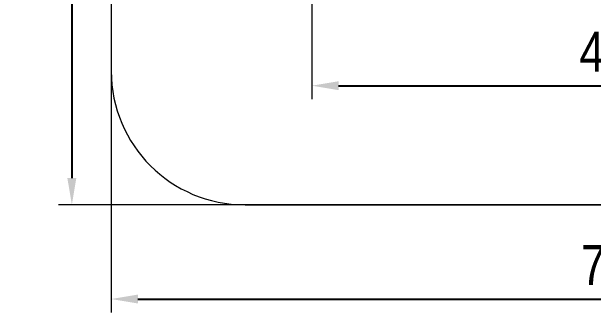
# Model space of a CAD drawing. Header units: millimetres. Extents: x -4298 to 4316, y -3015 to 2346.
# Drawn here: x -4298 to 50, y -3015 to -763 of the extents above; entities that cross this region are included whole.
import ezdxf

# ---------------------------------------------------------------- set-up
doc = ezdxf.new("R2010")
doc.units = ezdxf.units.MM
for name, color, linetype in [('DIKOM_ЗОНА', 80, 'Continuous'), ('DIKOM_РАЗМЕР_ЗОНА', 7, 'Continuous'), ('DIKOM_РАЗМЕР_ОБЪЕКТА', 7, 'Continuous')]:
    doc.layers.add(name, color=color, linetype=linetype)
doc.styles.add('style1', font='arial.ttf', dxfattribs={"width": 0.8})
doc.dimstyles.new('1-50', dxfattribs={"dimtxt": 300, "dimasz": 200, "dimexe": 100, "dimexo": 0, "dimgap": 100, "dimtad": 1, "dimtxsty": 'style1', "dimcen": 200, "dimclrd": 7, "dimclre": 7, "dimclrt": 7, "dimadec": 1, "dimazin": 2, "dimtfac": 1, "dimtmove": 0, "dimatfit": 2, "dimfxl": 0, "dimlwd": 25, "dimlwe": 18, "dimarcsym": 0})

# ---------------------------------------------------------------- blocks, each defined once
blk = doc.blocks.new('*D0')
at = {"layer": 'Defpoints', "color": 0, "transparency": 16777216}
for p in [(2316.1, 67.7), (-2053.5, -269.5), (2316.1, -1317.9)]:
    blk.add_point(p, dxfattribs=at)
at = {"layer": 'DIKOM_РАЗМЕР_ОБЪЕКТА', "color": 7, "lineweight": 18, "transparency": 16777216}
for p, q in [((2316.1, 67.7), (2316.1, -1417.9)), ((-2053.5, -269.5), (-2053.5, -1417.9))]:
    blk.add_line(p, q, dxfattribs=at)
at = {"layer": 'DIKOM_РАЗМЕР_ОБЪЕКТА', "color": 7, "lineweight": 25, "transparency": 16777216}
blk.add_line((-1853.5, -1317.9), (2116.1, -1317.9), dxfattribs=at)
at = {"layer": 'DIKOM_РАЗМЕР_ОБЪЕКТА', "color": 7, "transparency": 16777216}
for points in [[(-1853.5, -1284.5), (-1853.5, -1351.2), (-2053.5, -1317.9)], [(2116.1, -1284.5), (2116.1, -1351.2), (2316.1, -1317.9)]]:
    blk.add_solid(points, dxfattribs=at)
at = {"layer": 'DIKOM_РАЗМЕР_ОБЪЕКТА', "color": 7, "transparency": 16777216, "insert": (319.3, -1064.7), "char_height": 300, "attachment_point": 5, "style": 'style1'}
blk.add_mtext('4400', dxfattribs=at)
blk = doc.blocks.new('*D2')
at = {"layer": 'Defpoints', "color": 0, "transparency": 16777216}
for p in [(-3553.5, -622.2), (4316.1, -622.2), (4316.1, -2914.9)]:
    blk.add_point(p, dxfattribs=at)
at = {"layer": 'DIKOM_РАЗМЕР_ЗОНА', "color": 7, "lineweight": 18, "transparency": 16777216}
for p, q in [((-3553.5, -622.2), (-3553.5, -3014.9)), ((4316.1, -622.2), (4316.1, -3014.9))]:
    blk.add_line(p, q, dxfattribs=at)
at = {"layer": 'DIKOM_РАЗМЕР_ЗОНА', "color": 7, "lineweight": 25, "transparency": 16777216}
blk.add_line((-3353.5, -2914.9), (4116.1, -2914.9), dxfattribs=at)
at = {"layer": 'DIKOM_РАЗМЕР_ЗОНА', "color": 7, "transparency": 16777216}
for points in [[(-3353.5, -2881.5), (-3353.5, -2948.2), (-3553.5, -2914.9)], [(4116.1, -2881.5), (4116.1, -2948.2), (4316.1, -2914.9)]]:
    blk.add_solid(points, dxfattribs=at)
at = {"layer": 'DIKOM_РАЗМЕР_ЗОНА', "color": 7, "transparency": 16777216, "insert": (330.3, -2661.7), "char_height": 300, "attachment_point": 5, "style": 'style1'}
blk.add_mtext('7900', dxfattribs=at)
blk = doc.blocks.new('*D3')
at = {"layer": 'Defpoints', "color": 0, "transparency": 16777216}
for p in [(2783.8, 2345.8), (-3847.8, -2209.8), (2783.8, -2209.8)]:
    blk.add_point(p, dxfattribs=at)
at = {"layer": 'DIKOM_РАЗМЕР_ЗОНА', "color": 7, "lineweight": 18, "transparency": 16777216}
for p, q in [((2783.8, 2345.8), (-3947.8, 2345.8)), ((2783.8, -2209.8), (-3947.8, -2209.8))]:
    blk.add_line(p, q, dxfattribs=at)
at = {"layer": 'DIKOM_РАЗМЕР_ЗОНА', "color": 7, "lineweight": 25, "transparency": 16777216}
blk.add_line((-3847.8, 2145.8), (-3847.8, -2009.8), dxfattribs=at)
at = {"layer": 'DIKOM_РАЗМЕР_ЗОНА', "color": 7, "transparency": 16777216}
for points in [[(-3881.2, 2145.8), (-3814.5, 2145.8), (-3847.8, 2345.8)], [(-3881.2, -2009.8), (-3814.5, -2009.8), (-3847.8, -2209.8)]]:
    blk.add_solid(points, dxfattribs=at)
at = {"layer": 'DIKOM_РАЗМЕР_ЗОНА', "color": 7, "transparency": 16777216, "insert": (-4101, 68), "char_height": 300, "attachment_point": 5, "rotation": 90, "style": 'style1'}
blk.add_mtext('4550', dxfattribs=at)

msp = doc.modelspace()

# ---------------------------------------------------------------- linework, layer by layer
at = {"layer": 'DIKOM_ЗОНА', "color": 3, "lineweight": 15}
for p, q in [((-3553.481, 1345.824), (-3553.481, -1209.811)), ((-2553.481, -2209.811), (3316.081, -2209.811))]:
    msp.add_line(p, q, dxfattribs=at)
msp.add_arc((-2553.481, -1209.811), 1000, 180, 270, dxfattribs=at)

# ---------------------------------------------------------------- dimensions: what is measured, and where the dimension line sits
at = {"layer": 'DIKOM_РАЗМЕР_ЗОНА'}
dim = msp.add_linear_dim(base=(-3847.821, -2209.811), p1=(2783.752, 2345.824), p2=(2783.752, -2209.811), angle=90, text='4550', dimstyle='1-50', dxfattribs=at)
dim.commit()
dim.dimension.update_dxf_attribs({"geometry": '*D3', "text_midpoint": (-3847.821, 68.007), "dimtype": 160})
dim = msp.add_linear_dim(base=(4316.081, -2914.878), p1=(-3553.481, -622.199), p2=(4316.081, -622.199), text='7900', dimstyle='1-50', dxfattribs=at)
dim.commit()
dim.dimension.update_dxf_attribs({"geometry": '*D2', "text_midpoint": (330.252, -2914.878), "dimtype": 160})
at = {"layer": 'DIKOM_РАЗМЕР_ОБЪЕКТА'}
dim = msp.add_linear_dim(base=(2316.081, -1317.855), p1=(-2053.481, -269.493), p2=(2316.081, 67.738), text='4400', dimstyle='1-50', dxfattribs=at)
dim.commit()
dim.dimension.update_dxf_attribs({"geometry": '*D0', "text_midpoint": (319.252, -1317.855), "dimtype": 160})

doc.saveas('drawing.dxf')
